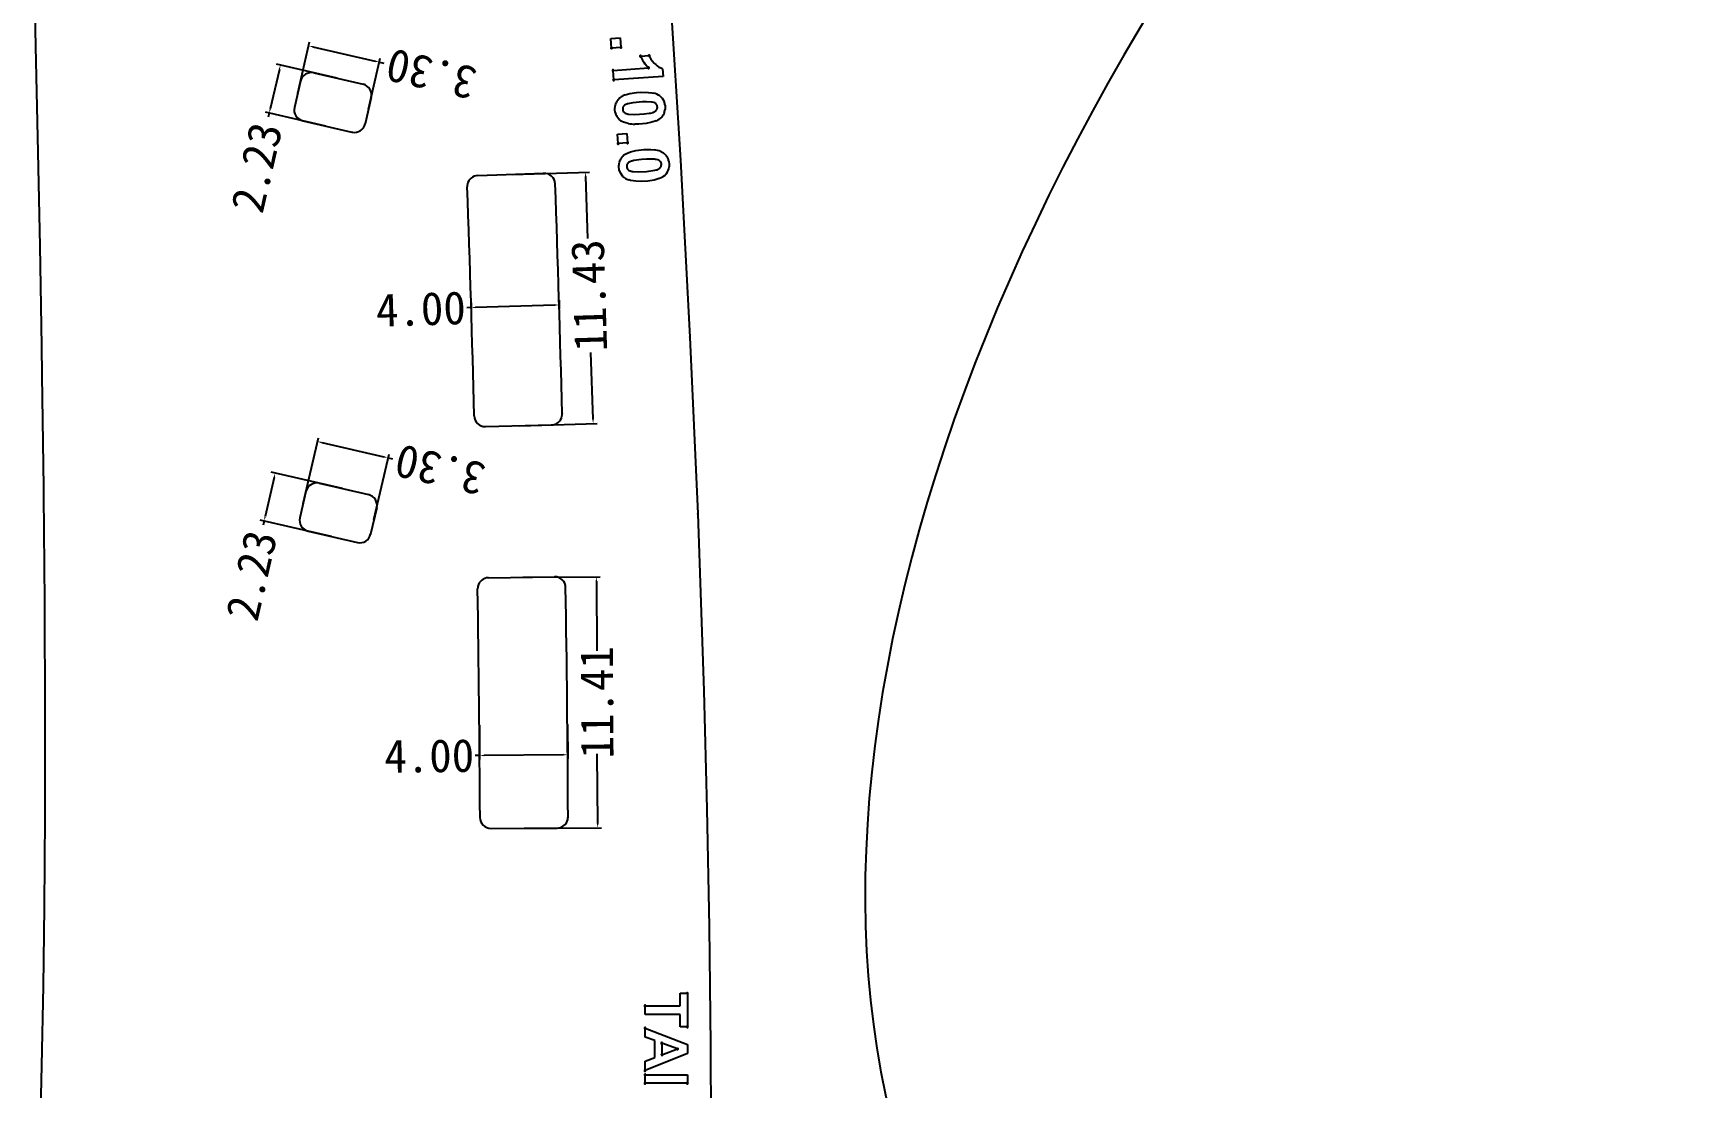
# Model space of a CAD drawing. Extents: x 146 to 531, y -406 to -137.
# Drawn here: x 378.4 to 453.8, y -329.3 to -281.4 of the extents above; entities that cross this region are included whole.
import ezdxf

# ---------------------------------------------------------------- set-up
doc = ezdxf.new("R2010")
doc.units = 0
doc.header["$MEASUREMENT"] = 0
doc.layers.get('0').update_dxf_attribs({"linetype": 'CONTINUOUS'})
doc.layers.get('Defpoints').update_dxf_attribs({"linetype": 'CONTINUOUS'})
doc.layers.add('3', color=7, linetype='CONTINUOUS')
doc.layers.add('OUT', color=242, linetype='CONTINUOUS')
doc.dimstyles.get("Standard").update_dxf_attribs({"dimtxt": 1.5, "dimasz": 0.2, "dimexe": 0.18, "dimexo": 0.0625, "dimgap": 0.09, "dimtad": 0, "dimzin": 0, "dimdsep": 46, "dimtxsty": 'Standard', "dimcen": 0.09, "dimadec": 0, "dimazin": 0, "dimtfac": 1, "dimtofl": 0, "dimtmove": 0, "dimatfit": 3, "dimfxl": 1, "dimtolj": 1, "dimtzin": 0, "dimarcsym": 0})

# ---------------------------------------------------------------- blocks, each defined once
blk = doc.blocks.new('*D389389')
at = {"layer": 'Defpoints', "color": 0, "linetype": 'Continuous'}
for p in [(91.78, -395.372), (93.222, -395.358), (93.259, -399.358)]:
    blk.add_point(p, dxfattribs=at)
at = {"layer": 'OUT', "color": 0, "linetype": 'Continuous', "lineweight": -2}
for p, q in [((93.16, -395.359), (91.6, -395.373)), ((91.78, -395.372), (91.778, -395.172)), ((91.815, -399.171), (91.782, -395.572)), ((93.197, -399.358), (91.637, -399.373))]:
    blk.add_line(p, q, dxfattribs=at)
at = {"layer": 'OUT', "color": 0, "linetype": 'Continuous'}
for points in [[(91.815, -395.571), (91.749, -395.572), (91.78, -395.372)], [(91.782, -399.171), (91.849, -399.171), (91.817, -399.371)]]:
    blk.add_solid(points, dxfattribs=at)
at = {"layer": 'OUT', "color": 0, "linetype": 'Continuous', "insert": (91.759, -393.082), "char_height": 1.5, "attachment_point": 5, "rotation": 270.5314}
blk.add_mtext('\\A1;4.00', dxfattribs=at)
blk = doc.blocks.new('*D390390')
at = {"layer": 'Defpoints', "color": 0, "linetype": 'Continuous'}
for p in [(88.476, -397.334), (99.882, -397.273), (88.494, -400.736)]:
    blk.add_point(p, dxfattribs=at)
at = {"layer": 'OUT', "color": 0, "linetype": 'Continuous', "lineweight": -2}
for p, q in [((88.476, -397.397), (88.495, -400.916)), ((99.883, -397.336), (99.901, -400.855)), ((88.694, -400.735), (91.857, -400.718)), ((99.7, -400.676), (96.537, -400.693))]:
    blk.add_line(p, q, dxfattribs=at)
at = {"layer": 'OUT', "color": 0, "linetype": 'Continuous'}
for points in [[(88.694, -400.701), (88.694, -400.768), (88.494, -400.736)], [(99.7, -400.709), (99.7, -400.643), (99.9, -400.675)]]:
    blk.add_solid(points, dxfattribs=at)
at = {"layer": 'OUT', "color": 0, "linetype": 'Continuous', "insert": (94.197, -400.705), "char_height": 1.5, "attachment_point": 5, "rotation": 0.3055}
blk.add_mtext('\\A1;11.41', dxfattribs=at)
blk = doc.blocks.new('*D391391')
at = {"layer": 'Defpoints', "color": 0, "linetype": 'Continuous'}
for p in [(112.136, -394.989), (112.417, -394.98), (112.538, -398.978)]:
    blk.add_point(p, dxfattribs=at)
at = {"layer": 'OUT', "color": 0, "linetype": 'Continuous', "lineweight": -2}
for p, q in [((112.355, -394.982), (111.956, -394.994)), ((112.136, -394.989), (112.13, -394.789)), ((112.251, -398.786), (112.142, -395.189)), ((112.476, -398.98), (112.077, -398.992))]:
    blk.add_line(p, q, dxfattribs=at)
at = {"layer": 'OUT', "color": 0, "linetype": 'Continuous'}
for points in [[(112.175, -395.188), (112.109, -395.19), (112.136, -394.989)], [(112.218, -398.787), (112.285, -398.785), (112.257, -398.986)]]:
    blk.add_solid(points, dxfattribs=at)
at = {"layer": 'OUT', "color": 0, "linetype": 'Continuous', "insert": (112.066, -392.7), "char_height": 1.5, "attachment_point": 5, "rotation": 271.73899}
blk.add_mtext('\\A1;4.00', dxfattribs=at)
blk = doc.blocks.new('*D392392')
at = {"layer": 'Defpoints', "color": 0, "linetype": 'Continuous'}
for p in [(106.765, -397.134), (118.188, -396.787), (106.869, -400.529)]:
    blk.add_point(p, dxfattribs=at)
at = {"layer": 'OUT', "color": 0, "linetype": 'Continuous', "lineweight": -2}
for p, q in [((106.767, -397.197), (106.874, -400.709)), ((118.19, -396.85), (118.296, -400.362)), ((118.091, -400.188), (115.27, -400.274)), ((107.068, -400.523), (110.092, -400.431))]:
    blk.add_line(p, q, dxfattribs=at)
at = {"layer": 'OUT', "color": 0, "linetype": 'Continuous'}
for points in [[(118.092, -400.221), (118.09, -400.155), (118.291, -400.182)], [(107.067, -400.49), (107.069, -400.556), (106.869, -400.529)]]:
    blk.add_solid(points, dxfattribs=at)
at = {"layer": 'OUT', "color": 0, "linetype": 'Continuous', "insert": (112.681, -400.352), "char_height": 1.5, "attachment_point": 5, "rotation": 1.74145}
blk.add_mtext('\\A1;11.43', dxfattribs=at)
blk = doc.blocks.new('*D393393')
at = {"layer": 'Defpoints', "color": 0, "linetype": 'Continuous'}
for p in [(102.442, -385.58), (101.722, -388.699), (103.895, -389.2)]:
    blk.add_point(p, dxfattribs=at)
at = {"layer": 'OUT', "color": 0, "linetype": 'Continuous', "lineweight": -2}
for p, q in [((101.736, -388.638), (102.483, -385.404)), ((102.442, -385.58), (102.247, -385.535)), ((104.42, -386.036), (102.637, -385.625)), ((103.909, -389.139), (104.655, -385.906))]:
    blk.add_line(p, q, dxfattribs=at)
at = {"layer": 'OUT', "color": 0, "linetype": 'Continuous'}
for points in [[(102.644, -385.592), (102.629, -385.657), (102.442, -385.58)], [(104.412, -386.069), (104.427, -386.004), (104.615, -386.081)]]:
    blk.add_solid(points, dxfattribs=at)
at = {"layer": 'OUT', "color": 0, "linetype": 'Continuous', "insert": (99.967, -385.008), "char_height": 1.5, "attachment_point": 5, "rotation": 346.99984}
blk.add_mtext('\\A1;2.23', dxfattribs=at)
blk = doc.blocks.new('*D394394')
at = {"layer": 'Defpoints', "color": 0, "linetype": 'Continuous'}
for p in [(103.179, -387.342), (102.438, -390.557), (105.305, -391.218)]:
    blk.add_point(p, dxfattribs=at)
at = {"layer": 'OUT', "color": 0, "linetype": 'Continuous', "lineweight": -2}
for p, q in [((103.24, -387.356), (106.222, -388.043)), ((106.002, -388.198), (105.35, -391.024)), ((102.499, -390.571), (105.481, -391.259)), ((105.305, -391.218), (105.26, -391.413))]:
    blk.add_line(p, q, dxfattribs=at)
at = {"layer": 'OUT', "color": 0, "linetype": 'Continuous'}
for points in [[(106.034, -388.205), (105.969, -388.19), (106.047, -388.003)], [(105.318, -391.016), (105.383, -391.031), (105.305, -391.218)]]:
    blk.add_solid(points, dxfattribs=at)
at = {"layer": 'OUT', "color": 0, "linetype": 'Continuous', "insert": (104.763, -393.572), "char_height": 1.5, "attachment_point": 5, "rotation": 77.02005}
blk.add_mtext('\\A1;3.30', dxfattribs=at)
blk = doc.blocks.new('*D395395')
at = {"layer": 'Defpoints', "color": 0, "linetype": 'Continuous'}
for p in [(120.977, -385.814), (120.369, -388.451), (122.541, -388.953)]:
    blk.add_point(p, dxfattribs=at)
at = {"layer": 'OUT', "color": 0, "linetype": 'Continuous', "lineweight": -2}
for p, q in [((120.383, -388.39), (121.018, -385.639)), ((120.977, -385.814), (120.783, -385.769)), ((122.955, -386.271), (121.172, -385.859)), ((122.555, -388.892), (123.191, -386.14))]:
    blk.add_line(p, q, dxfattribs=at)
at = {"layer": 'OUT', "color": 0, "linetype": 'Continuous'}
for points in [[(121.18, -385.827), (121.165, -385.892), (120.977, -385.814)], [(122.948, -386.303), (122.963, -386.238), (123.15, -386.316)]]:
    blk.add_solid(points, dxfattribs=at)
at = {"layer": 'OUT', "color": 0, "linetype": 'Continuous', "insert": (118.503, -385.243), "char_height": 1.5, "attachment_point": 5, "rotation": 346.99984}
blk.add_mtext('\\A1;2.23', dxfattribs=at)
blk = doc.blocks.new('*D396396')
at = {"layer": 'Defpoints', "color": 0, "linetype": 'Continuous'}
for p in [(121.826, -387.094), (121.084, -390.31), (123.289, -390.818)]:
    blk.add_point(p, dxfattribs=at)
at = {"layer": 'OUT', "color": 0, "linetype": 'Continuous', "lineweight": -2}
for p, q in [((121.886, -387.109), (124.206, -387.643)), ((123.985, -387.798), (123.334, -390.623)), ((121.145, -390.324), (123.465, -390.859)), ((123.289, -390.818), (123.244, -391.013))]:
    blk.add_line(p, q, dxfattribs=at)
at = {"layer": 'OUT', "color": 0, "linetype": 'Continuous'}
for points in [[(124.018, -387.805), (123.953, -387.79), (124.03, -387.603)], [(123.302, -390.616), (123.367, -390.631), (123.289, -390.818)]]:
    blk.add_solid(points, dxfattribs=at)
at = {"layer": 'OUT', "color": 0, "linetype": 'Continuous', "insert": (122.747, -393.172), "char_height": 1.5, "attachment_point": 5, "rotation": 77.02}
blk.add_mtext('\\A1;3.30', dxfattribs=at)
blk = doc.blocks.new('1')
for p, q in [((77.698, -375.466), (72.556, -375.332)), ((81.295, -375.533), (77.698, -375.466)), ((84.891, -375.579), (81.295, -375.533)), ((109.053, -375.482), (103.976, -375.549)), ((110.398, -375.461), (109.053, -375.482)), ((114.931, -375.382), (110.398, -375.461)), ((119.203, -375.298), (114.931, -375.382)), ((123.999, -375.197), (119.203, -375.298)), ((129.038, -375.086), (123.999, -375.197)), ((89.01, -375.61), (84.891, -375.579)), ((93.576, -375.617), (89.01, -375.61)), ((98.776, -375.597), (93.576, -375.617)), ((103.597, -375.554), (98.776, -375.597)), ((103.976, -375.549), (103.597, -375.554)), ((101.981, -387.578), (101.463, -389.819)), ((103.778, -387.48), (102.58, -387.203)), ((120.627, -387.331), (120.11, -389.572)), ((122.425, -387.233), (121.226, -386.956)), ((104.153, -388.079), (103.636, -390.321)), ((122.799, -387.832), (122.283, -390.073)), ((103.037, -390.695), (101.838, -390.42)), ((121.684, -390.448), (120.485, -390.172)), ((88.468, -395.891), (88.484, -398.89)), ((99.86, -395.773), (99.905, -398.773)), ((106.728, -395.635), (106.803, -398.634)), ((118.134, -395.288), (118.241, -398.286)), ((118.041, -401.939), (118.093, -401.883)), ((118.093, -401.883), (118.258, -401.769)), ((118.258, -401.769), (118.4, -401.715)), ((118.4, -401.715), (118.53, -401.697)), ((118.53, -401.697), (118.548, -401.7)), ((118.548, -401.7), (118.571, -401.697)), ((118.571, -401.697), (118.749, -401.726)), ((118.749, -401.726), (118.836, -401.758)), ((118.973, -401.836), (119.019, -401.871)), ((119.019, -401.871), (119.07, -401.923)), ((119.07, -401.923), (119.129, -402.021)), ((119.589, -401.664), (120.017, -401.635)), ((119.619, -402.092), (119.589, -401.664)), ((120.017, -401.635), (120.046, -402.062)), ((120.504, -402.127), (120.565, -401.903)), ((120.565, -401.903), (120.595, -401.837)), ((120.595, -401.837), (120.629, -401.779)), ((120.629, -401.779), (120.658, -401.741)), ((120.658, -401.741), (120.678, -401.723)), ((120.678, -401.723), (120.696, -401.701)), ((120.696, -401.701), (120.822, -401.61)), ((121.004, -401.533), (121.134, -401.515)), ((121.13, -401.873), (121.115, -401.876)), ((121.134, -401.515), (121.151, -401.517)), ((121.151, -401.517), (121.174, -401.516)), ((121.174, -401.516), (121.269, -401.526)), ((121.269, -401.526), (121.352, -401.544)), ((121.284, -401.906), (121.275, -401.903)), ((121.332, -401.957), (121.284, -401.906)), ((121.352, -401.544), (121.439, -401.576)), ((121.576, -401.654), (121.622, -401.689)), ((121.622, -401.689), (121.666, -401.732)), ((121.666, -401.732), (121.683, -401.755)), ((122.486, -401.462), (122.914, -401.432)), ((122.643, -403.71), (122.486, -401.462)), ((122.914, -401.432), (123.027, -403.046)), ((123.929, -401.36), (124.357, -401.331)), ((123.959, -401.788), (123.929, -401.36)), ((124.386, -401.758), (123.959, -401.788)), ((124.357, -401.331), (124.386, -401.758)), ((117.864, -402.735), (117.876, -402.462)), ((117.876, -402.462), (117.916, -402.231)), ((117.916, -402.231), (117.938, -402.157)), ((118.028, -401.958), (118.034, -401.952)), ((118.034, -401.952), (118.041, -401.939)), ((118.316, -402.347), (118.305, -402.608)), ((118.305, -402.608), (118.323, -402.957)), ((118.347, -402.213), (118.324, -402.296)), ((118.324, -402.296), (118.324, -402.299)), ((118.793, -402.275), (118.762, -402.201)), ((118.796, -402.278), (118.793, -402.275)), ((118.796, -402.281), (118.796, -402.278)), ((118.822, -402.384), (118.796, -402.281)), ((118.866, -402.726), (118.822, -402.384)), ((119.129, -402.021), (119.217, -402.231)), ((119.217, -402.231), (119.281, -402.472)), ((119.281, -402.472), (119.323, -402.838)), ((120.046, -402.062), (119.619, -402.092)), ((120.467, -402.553), (120.47, -402.427)), ((120.467, -402.605), (120.467, -402.553)), ((120.497, -402.931), (120.467, -402.605)), ((120.921, -402.147), (120.909, -402.426)), ((120.909, -402.426), (120.935, -402.853)), ((120.951, -402.031), (120.927, -402.115)), ((120.927, -402.115), (120.928, -402.118)), ((121.351, -401.988), (121.332, -401.957)), ((121.397, -402.093), (121.351, -401.988)), ((121.399, -402.096), (121.397, -402.093)), ((121.4, -402.099), (121.399, -402.096)), ((121.446, -402.336), (121.4, -402.099)), ((121.482, -402.777), (121.446, -402.336)), ((121.798, -401.986), (121.863, -402.201)), ((121.863, -402.201), (121.913, -402.496)), ((121.913, -402.496), (121.925, -402.673)), ((121.925, -402.673), (121.916, -403.039)), ((123.557, -402.685), (123.584, -403.075)), ((76.888, -404.81), (76.888, -402.888)), ((76.888, -402.888), (77.275, -402.888)), ((77.275, -402.888), (77.276, -404.81)), ((78.235, -404.81), (77.467, -402.888)), ((77.467, -402.888), (77.89, -402.888)), ((77.89, -402.888), (78.06, -403.326)), ((78.06, -403.326), (78.827, -403.326)), ((79.397, -402.888), (78.65, -404.81)), ((78.827, -403.326), (78.987, -402.888)), ((78.987, -402.888), (79.397, -402.888)), ((80.019, -404.485), (80.02, -402.889)), ((80.02, -402.889), (80.407, -402.888)), ((80.407, -402.888), (80.407, -404.485)), ((117.88, -403.008), (117.864, -402.735)), ((117.932, -403.3), (117.88, -403.008)), ((118, -403.524), (117.932, -403.3)), ((118.323, -402.957), (118.376, -403.337)), ((118.376, -403.337), (118.395, -403.399)), ((118.395, -403.399), (118.395, -403.402)), ((118.395, -403.402), (118.398, -403.405)), ((118.398, -403.405), (118.402, -403.423)), ((118.402, -403.423), (118.416, -403.448)), ((118.844, -403.47), (118.868, -403.387)), ((118.879, -402.959), (118.866, -402.726)), ((118.868, -403.384), (118.87, -403.378)), ((118.868, -403.387), (118.868, -403.384)), ((118.869, -403.369), (118.877, -403.313)), ((118.87, -403.378), (118.869, -403.369)), ((118.877, -403.313), (118.879, -402.959)), ((119.319, -403.147), (119.303, -403.298)), ((119.323, -402.838), (119.319, -403.147)), ((120.556, -403.202), (120.497, -402.931)), ((120.628, -403.398), (120.556, -403.202)), ((120.935, -402.853), (120.966, -403.074)), ((120.991, -403.189), (120.998, -403.217)), ((120.998, -403.217), (120.998, -403.22)), ((120.998, -403.22), (121.002, -403.223)), ((121.002, -403.223), (121.006, -403.24)), ((121.006, -403.24), (121.02, -403.265)), ((121.089, -403.386), (121.117, -403.41)), ((121.117, -403.41), (121.154, -403.432)), ((121.154, -403.432), (121.175, -403.438)), ((121.346, -403.421), (121.369, -403.407)), ((121.369, -403.407), (121.391, -403.389)), ((121.391, -403.389), (121.409, -403.364)), ((121.448, -403.288), (121.471, -403.205)), ((121.471, -403.202), (121.474, -403.195)), ((121.471, -403.205), (121.471, -403.202)), ((121.473, -403.187), (121.486, -402.946)), ((121.474, -403.195), (121.473, -403.187)), ((121.894, -403.195), (121.876, -403.269)), ((121.916, -403.039), (121.894, -403.195)), ((123.027, -403.046), (123.03, -403.043)), ((123.03, -403.043), (123.112, -402.964)), ((123.112, -402.964), (123.213, -402.883)), ((123.229, -403.313), (123.175, -403.372)), ((123.235, -403.309), (123.229, -403.313)), ((123.238, -403.306), (123.235, -403.309)), ((123.429, -403.158), (123.238, -403.306)), ((123.575, -403.078), (123.429, -403.158)), ((123.581, -403.075), (123.575, -403.078)), ((123.584, -403.075), (123.581, -403.075)), ((78.707, -403.65), (78.182, -403.651)), ((78.182, -403.651), (78.448, -404.363)), ((78.448, -404.363), (78.707, -403.65)), ((118.025, -403.58), (118, -403.524)), ((118.141, -403.78), (118.095, -403.71)), ((118.188, -403.829), (118.141, -403.78)), ((118.232, -403.861), (118.188, -403.829)), ((118.486, -403.568), (118.514, -403.593)), ((118.562, -403.984), (118.527, -403.978)), ((118.644, -403.99), (118.562, -403.984)), ((118.792, -403.971), (118.644, -403.99)), ((118.681, -403.628), (118.72, -403.616)), ((118.72, -403.616), (118.766, -403.59)), ((118.766, -403.59), (118.788, -403.571)), ((118.788, -403.571), (118.789, -403.567)), ((118.789, -403.567), (118.795, -403.561)), ((118.795, -403.561), (118.806, -403.546)), ((126.86, -403.998), (118.831, -404.497)), ((119.044, -403.848), (118.934, -403.917)), ((119.137, -403.76), (119.044, -403.848)), ((119.15, -403.744), (119.137, -403.76)), ((119.158, -403.731), (119.15, -403.744)), ((119.163, -403.725), (119.158, -403.731)), ((119.166, -403.723), (119.163, -403.725)), ((119.231, -403.598), (119.166, -403.723)), ((120.716, -403.559), (120.699, -403.527)), ((120.751, -403.606), (120.716, -403.559)), ((120.791, -403.647), (120.751, -403.606)), ((120.878, -403.708), (120.791, -403.647)), ((120.963, -403.752), (120.878, -403.708)), ((121.247, -403.808), (121.13, -403.795)), ((121.337, -403.798), (121.247, -403.808)), ((121.538, -403.735), (121.492, -403.755)), ((121.647, -403.666), (121.538, -403.735)), ((121.74, -403.578), (121.647, -403.666)), ((121.753, -403.562), (121.74, -403.578)), ((122.992, -403.686), (122.643, -403.71)), ((77.276, -404.81), (76.888, -404.81)), ((78.65, -404.81), (78.235, -404.81)), ((79.453, -404.81), (79.453, -404.485)), ((79.453, -404.485), (80.019, -404.485)), ((80.977, -404.81), (79.453, -404.81)), ((80.407, -404.485), (80.977, -404.486)), ((80.977, -404.486), (80.977, -404.81)), ((110.799, -404.926), (102.762, -405.279)), ((118.831, -404.497), (110.799, -404.926)), ((89.356, -405.694), (83.991, -405.797)), ((94.721, -405.555), (89.356, -405.694)), ((98.741, -405.426), (94.721, -405.555)), ((102.762, -405.279), (98.741, -405.426)), ((78.625, -405.862), (72.595, -405.888)), ((83.991, -405.797), (78.625, -405.862))]:
    blk.add_line(p, q)
for centre, radius, start, end in [((102.467, -387.691), 0.5, 76.99172, 166.992), ((103.665, -387.967), 0.5, 347.08587, 76.97619), ((121.115, -387.444), 0.5, 77.08515, 166.97664), ((122.312, -387.72), 0.5, 347.08586, 76.97579), ((101.951, -389.932), 0.5, 166.99126, 256.99232), ((120.597, -389.684), 0.5, 167.08543, 256.97673), ((103.149, -390.209), 0.5, 257.08603, 346.97576), ((121.796, -389.96), 0.5, 257.0858, 346.97612), ((107.228, -395.623), 0.5, 91.396, 181.39647), ((85.747, 483.467), 878.852, 271.39977, 272.07815), ((117.634, -395.305), 0.5, 77.54794, 92.06238), ((117.635, -395.306), 0.5, 1.97343, 77.57927), ((88.968, -395.888), 0.5, 90.24863, 180.36391), ((84.519, 543.007), 938.406, 270.27149, 270.905638), ((99.357, -395.78), 0.5, 77.39906, 90.65397), ((99.359, -395.781), 0.5, 0.849, 77.59936), ((88.984, -398.888), 0.5, 180.345, 257.66909), ((99.404, -398.78), 0.5, 270.93574, 0.82214), ((107.303, -398.622), 0.5, 181.42808, 257.71816), ((85.745, 483.568), 882.952, 271.399835, 272.077986), ((117.742, -398.304), 0.5, 272.1962, 2.0832), ((88.983, -398.888), 0.5, 257.77259, 270.33618), ((84.543, 543.057), 942.455, 270.270106, 270.904025), ((107.305, -398.622), 0.5, 257.47036, 271.18296), ((118.687, -402.175), 0.443, 49.80847, 70.41522), ((121.161, -402.153), 0.639, 104.17077, 121.99316), ((121.151, -402.078), 0.205, 100.11731, 137.44892), ((121.154, -402.108), 0.236, 78.72558, 95.85302), ((121.174, -402.063), 0.189, 57.87481, 82.10639), ((121.305, -401.973), 0.419, 49.55041, 71.28355), ((121.371, -401.994), 0.393, 23.19536, 37.50321), ((121.123, -402.2), 0.708, 17.61901, 30.6617), ((118.63, -402.353), 0.72, 146.75778, 164.23775), ((118.435, -402.343), 0.12, 158.17925, 181.47626), ((118.544, -402.268), 0.205, 140.56386, 164.43573), ((118.531, -402.232), 0.174, 102.35971, 146.91104), ((118.553, -402.242), 0.188, 76.71927, 108.1577), ((118.579, -402.231), 0.174, 57.63472, 84.23056), ((118.463, -402.339), 0.329, 24.83956, 50.69801), ((122.215, -402.474), 1.745, 168.50917, 178.4417), ((120.984, -402.145), 0.0625, 153.646, 181.51536), ((121.162, -402.085), 0.218, 137.90903, 165.59705), ((124.2, -404.196), 1.642, 113.04708, 126.91861), ((117.995, -403.142), 1.318, 339.7139, 353.17231), ((121.332, -403.097), 0.766, 203.16528, 214.2292), ((121.416, -403.036), 0.452, 184.83095, 199.77356), ((121.488, -403.076), 0.505, 202.02438, 217.84379), ((121.242, -403.257), 0.193, 249.79015, 282.48233), ((121.243, -403.248), 0.202, 281.56123, 300.77162), ((121.238, -403.231), 0.217, 322.10347, 344.73933), ((120.631, -402.881), 0.858, 355.64755, 6.96137), ((121.137, -403.132), 0.751, 325.04384, 349.4404), ((123.796, -403.943), 0.844, 137.36145, 162.22062), ((118.778, -403.258), 0.82, 203.19508, 213.49793), ((118.606, -403.347), 0.636, 233.95805, 262.79451), ((119.003, -403.185), 0.643, 204.07197, 216.52703), ((118.648, -403.375), 0.256, 238.57498, 277.38831), ((118.587, -403.21), 0.788, 285.05871, 296.14367), ((118.639, -403.414), 0.213, 321.67939, 344.49135), ((121.21, -403.145), 0.655, 247.86, 262.95528), ((121.283, -403.305), 0.496, 276.23399, 294.89969)]:
    blk.add_arc(centre, radius, start, end)
for centre, start_param, end_param in [((94.215, -375.613), 3.926991, 7.068583), ((94.215, -375.613), 0.785398, 3.926991), ((98.086, -375.594), 3.926991, 7.068583), ((98.086, -375.594), 0.785398, 3.926991), ((101.98, -387.578), 3.926991, 7.068583), ((101.98, -387.578), 0.785398, 3.926991), ((101.981, -387.578), 3.926991, 7.068583), ((101.981, -387.578), 0.785398, 3.926991), ((102.58, -387.203), 3.926991, 7.068583), ((102.58, -387.203), 0.785398, 3.926991), ((102.58, -387.203), 3.926991, 7.068583), ((102.58, -387.203), 0.785398, 3.926991), ((103.778, -387.48), 3.926991, 7.068583), ((103.778, -387.48), 3.926991, 7.068583), ((103.778, -387.48), 0.785398, 3.926991), ((103.778, -387.48), 0.785398, 3.926991), ((120.627, -387.331), 3.926991, 7.068583), ((120.627, -387.331), 3.926991, 7.068583), ((120.627, -387.331), 0.785398, 3.926991), ((120.627, -387.331), 0.785398, 3.926991), ((121.226, -386.956), 3.926991, 7.068583), ((121.226, -386.956), 3.926991, 7.068583), ((121.226, -386.956), 0.785398, 3.926991), ((121.226, -386.956), 0.785398, 3.926991), ((122.425, -387.233), 3.926991, 7.068583), ((122.425, -387.233), 3.926991, 7.068583), ((122.425, -387.233), 0.785398, 3.926991), ((122.425, -387.233), 0.785398, 3.926991), ((104.153, -388.079), 3.926991, 7.068583), ((104.153, -388.079), 3.926991, 7.068583), ((104.153, -388.079), 0.785398, 3.926991), ((104.153, -388.079), 0.785398, 3.926991), ((122.799, -387.832), 3.926991, 7.068583), ((122.799, -387.832), 3.926991, 7.068583), ((122.799, -387.832), 0.785398, 3.926991), ((122.799, -387.832), 0.785398, 3.926991), ((101.463, -389.819), 3.926991, 7.068583), ((101.463, -389.819), 0.785398, 3.926991), ((101.463, -389.819), 3.926991, 7.068583), ((101.463, -389.819), 0.785398, 3.926991), ((120.11, -389.572), 3.926991, 7.068583), ((120.11, -389.572), 3.926991, 7.068583), ((120.11, -389.572), 0.785398, 3.926991), ((120.11, -389.572), 0.785398, 3.926991), ((101.838, -390.42), 3.926991, 7.068583), ((101.838, -390.42), 3.926991, 7.068583), ((101.838, -390.42), 0.785398, 3.926991), ((101.838, -390.42), 0.785398, 3.926991), ((103.636, -390.321), 3.926991, 7.068583), ((103.636, -390.321), 0.785398, 3.926991), ((103.636, -390.321), 3.926991, 7.068583), ((103.636, -390.321), 0.785398, 3.926991), ((120.485, -390.171), 3.926991, 7.068583), ((120.485, -390.171), 0.785398, 3.926991), ((120.485, -390.172), 3.926991, 7.068583), ((120.485, -390.172), 0.785398, 3.926991), ((121.684, -390.448), 3.926991, 7.068583), ((121.684, -390.448), 3.926991, 7.068583), ((121.684, -390.448), 0.785398, 3.926991), ((121.684, -390.448), 0.785398, 3.926991), ((122.283, -390.073), 3.926991, 7.068583), ((122.283, -390.073), 3.926991, 7.068583), ((122.283, -390.073), 0.785398, 3.926991), ((122.283, -390.073), 0.785398, 3.926991), ((103.037, -390.695), 3.926991, 7.068583), ((103.037, -390.695), 0.785398, 3.926991), ((103.037, -390.696), 3.926991, 7.068583), ((103.037, -390.696), 0.785398, 3.926991), ((107.216, -395.123), 3.926991, 7.068583), ((107.216, -395.123), 3.926991, 7.068583), ((107.216, -395.123), 0.785398, 3.926991), ((107.216, -395.123), 0.785398, 3.926991), ((117.616, -394.806), 3.926991, 7.068583), ((117.616, -394.807), 3.926991, 7.068583), ((117.616, -394.806), 0.785398, 3.926991), ((117.616, -394.807), 0.785398, 3.926991), ((88.468, -395.891), 3.926991, 7.068583), ((88.468, -395.891), 3.926991, 7.068583), ((88.468, -395.891), 0.785398, 3.926991), ((88.468, -395.891), 0.785398, 3.926991), ((88.966, -395.388), 3.926991, 7.068583), ((88.966, -395.388), 3.926991, 7.068583), ((88.966, -395.388), 0.785398, 3.926991), ((88.966, -395.388), 0.785398, 3.926991), ((99.351, -395.28), 3.926991, 7.068583), ((99.351, -395.28), 0.785398, 3.926991), ((99.351, -395.281), 3.926991, 7.068583), ((99.351, -395.281), 0.785398, 3.926991), ((99.859, -395.774), 3.926991, 7.068583), ((99.859, -395.774), 0.785398, 3.926991), ((99.86, -395.773), 3.926991, 7.068583), ((99.86, -395.773), 0.785398, 3.926991), ((106.728, -395.635), 3.926991, 7.068583), ((106.728, -395.635), 3.926991, 7.068583), ((106.728, -395.635), 0.785398, 3.926991), ((106.728, -395.635), 0.785398, 3.926991), ((118.134, -395.288), 3.926991, 7.068583), ((118.134, -395.288), 0.785398, 3.926991), ((118.134, -395.288), 3.926991, 7.068583), ((118.134, -395.288), 0.785398, 3.926991), ((88.484, -398.89), 3.926991, 7.068583), ((88.484, -398.89), 0.785398, 3.926991), ((88.484, -398.891), 3.926991, 7.068583), ((88.484, -398.891), 0.785398, 3.926991), ((99.905, -398.773), 3.926991, 7.068583), ((99.905, -398.773), 3.926991, 7.068583), ((99.905, -398.773), 0.785398, 3.926991), ((99.905, -398.773), 0.785398, 3.926991), ((106.803, -398.634), 3.926991, 7.068583), ((106.803, -398.634), 3.926991, 7.068583), ((106.803, -398.634), 0.785398, 3.926991), ((106.803, -398.634), 0.785398, 3.926991), ((118.241, -398.286), 3.926991, 7.068583), ((118.241, -398.286), 3.926991, 7.068583), ((118.241, -398.286), 0.785398, 3.926991), ((118.241, -398.286), 0.785398, 3.926991), ((107.315, -399.121), 3.926991, 7.068583), ((107.315, -399.121), 0.785398, 3.926991), ((107.315, -399.122), 3.926991, 7.068583), ((107.315, -399.122), 0.785398, 3.926991), ((110.799, -404.926), 3.926991, 7.068583), ((110.799, -404.926), 3.926991, 7.068583), ((110.799, -404.926), 0.785398, 3.926991), ((110.799, -404.926), 0.785398, 3.926991), ((112.844, -404.816), 3.926991, 7.068583), ((112.844, -404.816), 0.785398, 3.926991), ((116.807, -404.605), 3.926991, 7.068583), ((116.807, -404.605), 0.785398, 3.926991), ((118.831, -404.497), 3.926991, 7.068583), ((118.831, -404.497), 3.926991, 7.068583), ((118.831, -404.497), 0.785398, 3.926991), ((118.831, -404.497), 0.785398, 3.926991), ((89.356, -405.694), 3.926991, 7.068583), ((89.356, -405.694), 3.926991, 7.068583), ((89.356, -405.694), 0.785398, 3.926991), ((89.356, -405.694), 0.785398, 3.926991), ((94.721, -405.555), 3.926991, 7.068583), ((94.721, -405.555), 3.926991, 7.068583), ((94.721, -405.555), 0.785398, 3.926991), ((94.721, -405.555), 0.785398, 3.926991), ((98.741, -405.426), 3.926991, 7.068583), ((98.741, -405.426), 3.926991, 7.068583), ((98.741, -405.426), 0.785398, 3.926991), ((98.741, -405.426), 0.785398, 3.926991), ((102.762, -405.279), 3.926991, 7.068583), ((102.762, -405.279), 3.926991, 7.068583), ((102.762, -405.279), 0.785398, 3.926991), ((102.762, -405.279), 0.785398, 3.926991), ((78.625, -405.862), 3.926991, 7.068583), ((78.625, -405.862), 3.926991, 7.068583), ((78.625, -405.862), 0.785398, 3.926991), ((78.625, -405.862), 0.785398, 3.926991), ((79.532, -405.851), 3.926991, 7.068583), ((79.532, -405.851), 0.785398, 3.926991), ((83.448, -405.804), 3.926991, 7.068583), ((83.448, -405.804), 0.785398, 3.926991), ((83.991, -405.797), 3.926991, 7.068583), ((83.991, -405.797), 3.926991, 7.068583), ((83.991, -405.797), 0.785398, 3.926991), ((83.991, -405.797), 0.785398, 3.926991)]:
    blk.add_ellipse(centre, major_axis=(-0.00053, 0.00053), ratio=1, start_param=start_param, end_param=end_param)
at = {"layer": '3'}
for centre, major_axis, start_param, end_param in [((119.589, -401.664), (0.0225, 0.0225), 5.497787, 8.63938), ((119.589, -401.664), (0.0225, 0.0225), 5.497787, 8.63938), ((119.589, -401.664), (0.0225, 0.0225), 2.356194, 5.497787), ((119.589, -401.664), (0.0225, 0.0225), 2.356194, 5.497787), ((122.486, -401.462), (0.0225, 0.0225), 5.497787, 8.63938), ((122.486, -401.462), (0.0225, 0.0225), 5.497787, 8.63938), ((122.486, -401.462), (0.0225, 0.0225), 2.356194, 5.497787), ((122.486, -401.462), (0.0225, 0.0225), 2.356194, 5.497787), ((122.914, -401.432), (0.0225, 0.0225), 5.497787, 8.63938), ((122.914, -401.432), (0.0225, 0.0225), 5.497787, 8.63938), ((122.914, -401.432), (0.0225, 0.0225), 2.356194, 5.497787), ((122.914, -401.432), (0.0225, 0.0225), 2.356194, 5.497787), ((123.929, -401.36), (0.0225, 0.0225), 5.497787, 8.63938), ((123.929, -401.36), (0.0225, 0.0225), 5.497787, 8.63938), ((123.929, -401.36), (0.0225, 0.0225), 2.356194, 5.497787), ((123.929, -401.36), (0.0225, 0.0225), 2.356194, 5.497787), ((123.959, -401.788), (0.0225, 0.0225), 5.497787, 8.63938), ((123.959, -401.788), (0.0225, 0.0225), 5.497787, 8.63938), ((123.959, -401.788), (0.0225, 0.0225), 2.356194, 5.497787), ((123.959, -401.788), (0.0225, 0.0225), 2.356194, 5.497787), ((119.619, -402.092), (0.0225, 0.0225), 5.497787, 8.63938), ((119.619, -402.092), (0.0225, 0.0225), 5.497787, 8.63938), ((119.619, -402.092), (0.0225, 0.0225), 2.356194, 5.497787), ((119.619, -402.092), (0.0225, 0.0225), 2.356194, 5.497787), ((123.557, -402.685), (0.0225, 0.0225), 5.497787, 8.63938), ((123.557, -402.685), (0.0225, 0.0225), 5.497787, 8.63938), ((123.557, -402.685), (0.0225, 0.0225), 2.356194, 5.497787), ((123.557, -402.685), (0.0225, 0.0225), 2.356194, 5.497787), ((76.888, -402.888), (-0.0225, 0.0225), 3.926991, 7.068583), ((76.888, -402.888), (-0.0225, 0.0225), 3.926991, 7.068583), ((76.888, -402.888), (-0.0225, 0.0225), 0.785398, 3.926991), ((76.888, -402.888), (-0.0225, 0.0225), 0.785398, 3.926991), ((77.275, -402.888), (0.0225, 0.0225), 5.497787, 8.63938), ((77.275, -402.888), (0.0225, 0.0225), 5.497787, 8.63938), ((77.275, -402.888), (0.0225, 0.0225), 2.356194, 5.497787), ((77.275, -402.888), (0.0225, 0.0225), 2.356194, 5.497787), ((77.467, -402.888), (-0.0225, 0.0225), 3.926991, 7.068583), ((77.467, -402.888), (-0.0225, 0.0225), 3.926991, 7.068583), ((77.467, -402.888), (-0.0225, 0.0225), 0.785398, 3.926991), ((77.467, -402.888), (-0.0225, 0.0225), 0.785398, 3.926991), ((79.397, -402.888), (0.0225, 0.0225), 5.497787, 8.63938), ((79.397, -402.888), (0.0225, 0.0225), 5.497787, 8.63938), ((79.397, -402.888), (0.0225, 0.0225), 2.356194, 5.497787), ((79.397, -402.888), (0.0225, 0.0225), 2.356194, 5.497787), ((80.407, -402.888), (-0.0225, 0.0225), 3.926991, 7.068583), ((80.407, -402.888), (-0.0225, 0.0225), 3.926991, 7.068583), ((80.407, -402.888), (-0.0225, 0.0225), 0.785398, 3.926991), ((80.407, -402.888), (-0.0225, 0.0225), 0.785398, 3.926991), ((123.027, -403.046), (0.0225, 0.0225), 5.497787, 8.63938), ((123.027, -403.046), (0.0225, 0.0225), 5.497787, 8.63938), ((123.027, -403.046), (0.0225, 0.0225), 2.356194, 5.497787), ((123.027, -403.046), (0.0225, 0.0225), 2.356194, 5.497787), ((123.584, -403.075), (0.0225, 0.0225), 5.497787, 8.63938), ((123.584, -403.075), (0.0225, 0.0225), 5.497787, 8.63938), ((123.584, -403.075), (0.0225, 0.0225), 2.356194, 5.497787), ((123.584, -403.075), (0.0225, 0.0225), 2.356194, 5.497787), ((78.182, -403.651), (-0.0225, 0.0225), 3.926991, 7.068583), ((78.182, -403.651), (-0.0225, 0.0225), 3.926991, 7.068583), ((78.182, -403.651), (-0.0225, 0.0225), 0.785398, 3.926991), ((78.182, -403.651), (-0.0225, 0.0225), 0.785398, 3.926991), ((78.707, -403.65), (-0.0225, 0.0225), 3.926991, 7.068583), ((78.707, -403.65), (-0.0225, 0.0225), 3.926991, 7.068583), ((78.707, -403.65), (-0.0225, 0.0225), 0.785398, 3.926991), ((78.707, -403.65), (-0.0225, 0.0225), 0.785398, 3.926991), ((76.888, -404.81), (-0.0225, 0.0225), 3.926991, 7.068583), ((76.888, -404.81), (-0.0225, 0.0225), 3.926991, 7.068583), ((76.888, -404.81), (-0.0225, 0.0225), 0.785398, 3.926991), ((76.888, -404.81), (-0.0225, 0.0225), 0.785398, 3.926991), ((78.448, -404.363), (0.0225, 0.0225), 5.497787, 8.63938), ((78.448, -404.363), (0.0225, 0.0225), 5.497787, 8.63938), ((78.448, -404.363), (0.0225, 0.0225), 2.356194, 5.497787), ((78.448, -404.363), (0.0225, 0.0225), 2.356194, 5.497787), ((79.453, -404.81), (-0.0225, 0.0225), 3.926991, 7.068583), ((79.453, -404.81), (-0.0225, 0.0225), 3.926991, 7.068583), ((79.453, -404.81), (-0.0225, 0.0225), 0.785398, 3.926991), ((79.453, -404.81), (-0.0225, 0.0225), 0.785398, 3.926991), ((80.977, -404.81), (0.0225, 0.0225), 5.497787, 8.63938), ((80.977, -404.81), (0.0225, 0.0225), 5.497787, 8.63938), ((80.977, -404.81), (0.0225, 0.0225), 2.356194, 5.497787), ((80.977, -404.81), (0.0225, 0.0225), 2.356194, 5.497787)]:
    blk.add_ellipse(centre, major_axis=major_axis, ratio=1, start_param=start_param, end_param=end_param, dxfattribs=at)
at = {"layer": 'OUT', "linetype": 'Continuous'}
for p1, p2, distance, picture, middle in [((103.895, -389.2), (101.722, -388.699), -3.201, '*D393393', (99.967, -385.008)), ((122.541, -388.953), (120.369, -388.451), -2.706, '*D395395', (118.503, -385.243)), ((103.179, -387.342), (102.438, -390.557), 2.943, '*D394394', (104.763, -393.572)), ((121.826, -387.094), (121.084, -390.31), 2.263, '*D396396', (122.747, -393.172)), ((93.259, -399.358), (93.222, -395.358), 1.442, '*D389389', (91.759, -393.082)), ((112.538, -398.978), (112.417, -394.98), 0.281, '*D391391', (112.066, -392.7)), ((99.882, -397.273), (88.476, -397.334), 3.402, '*D390390', (94.197, -400.705))]:
    dim = blk.add_aligned_dim(p1=p1, p2=p2, distance=distance, dimstyle='Standard', dxfattribs=at)
    dim.commit()
    dim.dimension.update_dxf_attribs({"geometry": picture, "text_midpoint": middle})
dim = blk.add_linear_dim(base=(106.869, -400.529), p1=(118.188, -396.787), p2=(106.765, -397.134), angle=181.74145, dimstyle='Standard', dxfattribs=at)
dim.commit()
dim.dimension.update_dxf_attribs({"geometry": '*D392392', "text_midpoint": (112.681, -400.352), "dimtype": 161})

msp = doc.modelspace()

# ---------------------------------------------------------------- linework, layer by layer
at = {"linetype": 'Continuous'}
msp.add_ellipse((481.383, -288.919), major_axis=(-56.3, -55.903), ratio=0.58684, start_param=3.309972, end_param=7.138418, dxfattribs=at)

# ---------------------------------------------------------------- block references
at = {"linetype": 'Continuous', "rotation": 90}
msp.add_blockref('1', (3.332, -406.004), dxfattribs=at)

doc.saveas('drawing.dxf')
